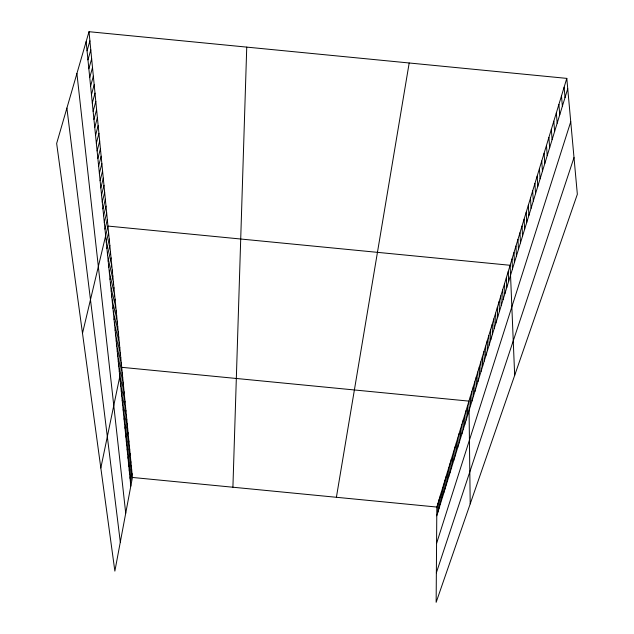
<?xml version="1.0" encoding="UTF-8"?>
<svg xmlns="http://www.w3.org/2000/svg" width="634" height="634" viewBox="0 0 634 634"><rect width="100%" height="100%" fill="white"/><g stroke="black" fill="none" stroke-linecap="round" stroke-linejoin="round"><path stroke-width="0.95" d="M447.43 481.024L447.438 472.061M448.674 476.966L448.682 467.971M444.981 489.028L444.997 480.12M446.201 485.05L446.217 476.11M441.391 500.733L441.43 491.889M442.572 496.874L442.611 488.006M443.768 492.967L443.8 484.083M439.061 508.333L439.108 499.544M440.218 504.553L440.265 495.74M566.796 78.386L436.834 507.049L436.144 602.3L577.344 194.266L566.796 78.386L89.014 31.7L56.656 143.45L114.865 571.107L132.427 477.457L89.014 31.7M437.912 512.082L437.967 503.317M232.908 487.229L246.745 47.114M336.4 497.286L409.184 62.988M130.43 482.197L132.046 473.574M129.241 470.388L130.889 461.703M129.637 474.359L131.278 465.697M130.033 478.298L131.666 469.659M128.425 462.313L130.105 453.579M128.837 466.37L130.501 457.661M127.6 454.071L129.296 445.29M128.013 458.216L129.701 449.458M126.325 441.391L128.052 432.539M126.752 445.662L128.472 436.834M127.18 449.886L128.884 441.09M125.453 432.705L127.204 423.813M125.889 437.072L127.632 428.196M124.557 423.837L126.332 414.898M125.009 428.299L126.768 419.375M123.646 414.779L125.445 405.792M124.105 419.336L125.897 410.372M122.719 405.522L124.541 396.488M123.186 410.174L124.993 401.163M121.768 396.06L123.614 386.978M122.243 400.815L124.082 391.757M120.793 386.383L122.671 377.262M121.284 391.249L123.147 382.143M100.83 467.971L121.704 367.316L468.954 401.116L470.206 503.879M120.302 381.462L122.188 372.317M118.812 366.674L120.737 357.457M119.311 371.611L121.221 362.418M118.312 361.681L120.254 352.441M117.29 351.521L119.255 342.241M117.805 356.633L119.755 347.369M116.244 341.14L118.241 331.812M116.767 346.362L118.756 337.058M115.713 335.854L117.726 326.51M114.635 325.107L116.672 315.716M115.174 330.512L117.203 321.145M114.08 319.639L116.141 310.232M112.963 308.504L115.055 299.058M113.526 314.107L115.602 304.677M112.392 302.838L114.5 293.368M111.235 291.299L113.375 281.789M111.814 297.108L113.938 287.614M110.641 285.427L112.797 275.901M110.047 279.483L112.218 269.933M108.826 267.374L111.037 257.784M109.436 273.468L111.632 263.895M108.208 261.208L110.435 251.595M107.582 254.963L109.825 245.334M106.94 248.639L109.207 238.994M82.499 333.31L107.946 226.069L510.132 265.281L514.673 375.383M106.298 242.236L108.58 232.575M104.99 229.183L107.305 219.483M104.317 222.526L106.655 212.81M103.643 215.79L105.997 206.058M102.954 208.958L105.331 199.211M102.256 202.04L104.658 192.276M101.551 195.034L103.968 185.255M100.838 187.933L103.279 178.138M100.117 180.73L102.573 170.918M99.38 173.439L101.86 163.612M98.635 166.045L101.139 156.202M97.882 158.548L100.41 148.697M97.121 150.947L99.665 141.081M96.344 143.236L98.92 133.362M95.56 135.422L98.151 125.54M94.759 127.505L97.382 117.607M93.959 119.469L96.598 109.555M93.135 111.315L95.805 101.4M92.302 103.049L94.997 93.119M91.462 94.656L94.181 84.726M90.607 86.145L93.349 76.207M89.735 77.514L92.509 67.569M88.855 68.749L91.653 58.796M87.96 59.858L90.789 49.896M87.056 50.823L89.909 40.869M436.771 515.791L567.731 88.72M436.572 543.409L570.743 121.752M436.358 572.811L574.008 157.589M132.427 477.457L436.834 507.049M66.895 108.081L120.302 542.11M76.904 73.52L125.722 513.207M86.129 41.662L130.818 486.056M564.125 87.207L565.037 97.525M561.486 95.885L562.374 106.203M558.895 104.444L559.751 114.746M556.335 112.876L557.167 123.17M553.823 121.181L554.623 131.468M551.334 129.376L552.119 139.638M548.893 137.443L549.646 147.698M546.476 145.4L547.213 155.647M544.099 153.246L544.812 163.477M541.753 160.988L542.442 171.204M539.439 168.612L540.105 178.812M537.156 176.141L537.806 186.325M534.906 183.559L535.532 193.727M532.687 190.882L533.297 201.026M530.5 198.101L531.086 208.229M528.344 205.226L528.907 215.338M526.212 212.247L526.759 222.352M524.104 219.19L524.635 229.27M522.036 226.029L522.543 236.094M519.983 232.789L520.474 242.83M517.962 239.454L518.438 249.479M515.965 246.032L516.425 256.041M514 252.53L514.436 262.516M512.05 258.949L512.478 268.911M508.238 271.534L508.634 281.456M506.368 277.708L506.748 287.606M504.513 283.81L504.878 293.685M502.691 289.833L503.039 299.684M500.884 295.777L501.225 305.612M499.101 301.657L499.426 311.468M497.341 307.466L497.65 317.254M495.606 313.196L495.899 322.968M493.886 318.862L494.171 328.61M492.19 324.465L492.459 334.181M490.51 329.997L490.771 339.697M488.854 335.465L489.099 345.142M487.213 340.87L487.451 350.523M485.596 346.212L485.818 355.84M483.996 351.49L484.21 361.095M482.411 356.712L482.617 366.293M480.849 361.871L481.04 371.429M479.304 366.975L479.486 376.501M477.774 372.015L477.941 381.525M476.261 377L476.419 386.486M474.763 381.93L474.921 391.392M473.289 386.811L473.432 396.242M471.823 391.63L471.958 401.045M470.38 396.401L470.507 405.784M467.496 405.926L467.599 415.262M466.053 410.674L466.149 419.993M464.627 415.381L464.714 424.669M463.216 420.025L463.296 429.289M461.821 424.621L461.893 433.862M460.442 429.17L460.506 438.387M459.079 433.672L459.135 442.857M457.732 438.118L457.78 447.279M456.401 442.524L456.44 451.662M455.077 446.875L455.109 455.989M453.77 451.186L453.793 460.276M452.478 455.45L452.494 464.516M451.202 459.666L451.21 468.708M449.934 463.842L449.934 472.853"/></g></svg>
